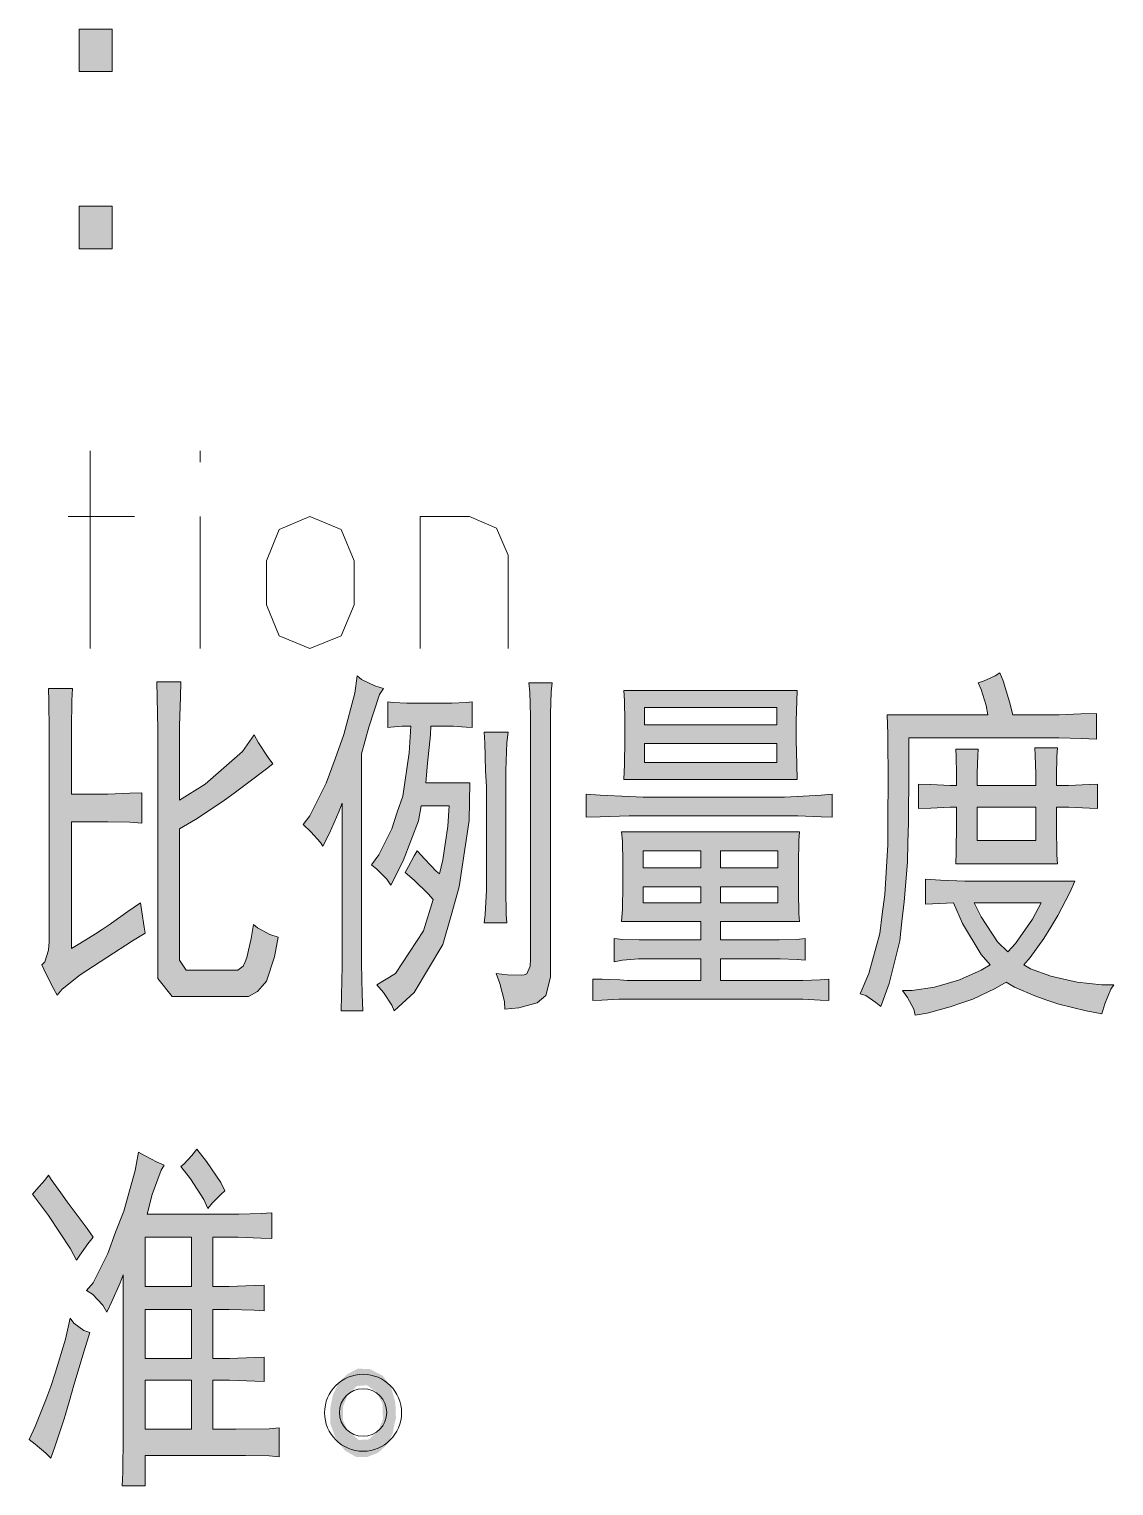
# Model space of a CAD drawing. Header units: millimetres. Extents: x 388 to 64525, y 87 to 607.
# Drawn here: x 64472.46 to 64480.92, y 473.74 to 485.1 of the extents above; entities that cross this region are included whole.
import ezdxf

# ---------------------------------------------------------------- set-up
doc = ezdxf.new("R2010")
doc.units = ezdxf.units.MM

msp = doc.modelspace()

# ---------------------------------------------------------------- hatches: boundary and pattern name
h = msp.add_hatch(color=0)
h.dxf.hatch_style = 2
h.paths.add_polyline_path([(64473.11, 484.772), (64472.852, 484.772), (64472.852, 485.102), (64473.11, 485.102)])
h = msp.add_hatch(color=0)
h.dxf.hatch_style = 2
h.paths.add_polyline_path([(64473.11, 483.389), (64472.852, 483.389), (64472.852, 483.723), (64473.11, 483.723)])
h = msp.add_hatch(color=0)
h.dxf.hatch_style = 2
h.paths.add_polyline_path([(64473.644, 480.014), (64473.641, 479.896), (64473.633, 479.67), (64473.633, 479.566), (64473.633, 479.09), (64473.834, 479.215), (64474.124, 479.47), (64474.217, 479.599), (64474.25, 479.538), (64474.325, 479.423), (64474.361, 479.373), (64474.311, 479.334), (64474.164, 479.222), (64474.071, 479.154), (64473.974, 479.083), (64473.759, 478.939), (64473.633, 478.868), (64473.633, 477.922), (64473.633, 477.843), (64473.687, 477.764), (64473.737, 477.764), (64474.056, 477.764), (64474.088, 477.764), (64474.131, 477.796), (64474.146, 477.829), (64474.16, 477.865), (64474.192, 478.011), (64474.21, 478.122), (64474.243, 478.094), (64474.339, 478.044), (64474.404, 478.022), (64474.375, 477.868), (64474.311, 477.678), (64474.278, 477.639), (64474.243, 477.599), (64474.171, 477.56), (64474.131, 477.56), (64473.687, 477.56), (64473.576, 477.56), (64473.465, 477.7), (64473.465, 477.843), (64473.465, 479.52), (64473.465, 479.645), (64473.461, 479.892), (64473.458, 480.014)])
h = msp.add_hatch(color=0)
h.dxf.hatch_style = 2
h.paths.add_polyline_path([(64475.224, 479.961), (64475.192, 479.914), (64475.11, 479.66), (64475.052, 479.452), (64475.052, 477.933), (64475.052, 477.818), (64475.059, 477.578), (64475.063, 477.449), (64474.895, 477.449), (64474.898, 477.567), (64474.902, 477.796), (64474.902, 477.908), (64474.902, 479.068), (64474.877, 479), (64474.802, 478.832), (64474.751, 478.732), (64474.733, 478.76), (64474.658, 478.843), (64474.597, 478.9), (64474.651, 478.968), (64474.776, 479.222), (64474.848, 479.412), (64474.916, 479.602), (64475.002, 479.925), (64475.02, 480.061), (64475.052, 480.032), (64475.156, 479.982)])
h = msp.add_hatch(color=0)
h.dxf.hatch_style = 2
h.paths.add_polyline_path([(64476.539, 480.004), (64476.532, 479.935), (64476.525, 479.763), (64476.525, 479.656), (64476.525, 477.829), (64476.525, 477.71), (64476.489, 477.567), (64476.457, 477.538), (64476.421, 477.51), (64476.278, 477.47), (64476.17, 477.46), (64476.167, 477.521), (64476.131, 477.66), (64476.102, 477.739), (64476.192, 477.728), (64476.299, 477.725), (64476.321, 477.728), (64476.342, 477.736), (64476.367, 477.796), (64476.371, 477.854), (64476.371, 479.645), (64476.371, 479.749), (64476.364, 479.932), (64476.357, 480.004)])
h = msp.add_hatch(color=0)
h.dxf.hatch_style = 2
h.paths.add_polyline_path([(64479.861, 480.004), (64479.907, 480.021), (64479.993, 480.061), (64480.029, 480.082), (64480.054, 480.021), (64480.104, 479.857), (64480.129, 479.756), (64480.445, 479.756), (64480.491, 479.756), (64480.66, 479.763), (64480.781, 479.767), (64480.781, 479.566), (64480.663, 479.57), (64480.488, 479.577), (64480.427, 479.577), (64479.32, 479.577), (64479.32, 479.323), (64479.316, 478.914), (64479.312, 478.76), (64479.309, 478.606), (64479.284, 478.298), (64479.266, 478.144), (64479.248, 477.994), (64479.166, 477.66), (64479.101, 477.481), (64479.062, 477.513), (64478.983, 477.567), (64478.94, 477.581), (64479.008, 477.739), (64479.094, 478.051), (64479.112, 478.201), (64479.133, 478.355), (64479.155, 478.742), (64479.155, 478.979), (64479.158, 479.215), (64479.155, 479.606), (64479.151, 479.756), (64479.936, 479.756), (64479.922, 479.828), (64479.882, 479.953)])
h = msp.add_hatch(color=0)
h.dxf.hatch_style = 2
h.paths.add_polyline_path([(64472.799, 479.961), (64472.795, 479.867), (64472.791, 479.649), (64472.791, 479.52), (64472.791, 479.136), (64472.992, 479.136), (64473.075, 479.136), (64473.246, 479.144), (64473.34, 479.147), (64473.34, 478.911), (64473.246, 478.918), (64473.075, 478.921), (64472.992, 478.921), (64472.791, 478.921), (64472.791, 477.933), (64472.856, 477.972), (64472.978, 478.047), (64473.032, 478.083), (64473.085, 478.119), (64473.232, 478.223), (64473.329, 478.291), (64473.34, 478.219), (64473.358, 478.101), (64473.365, 478.054), (64473.268, 477.994), (64473.067, 477.865), (64472.963, 477.796), (64472.86, 477.728), (64472.72, 477.617), (64472.68, 477.571), (64472.652, 477.621), (64472.591, 477.739), (64472.562, 477.807), (64472.584, 477.829), (64472.612, 477.922), (64472.619, 477.986), (64472.619, 479.498), (64472.619, 479.631), (64472.616, 479.864), (64472.612, 479.961)])
h = msp.add_hatch(color=0)
h.paths.add_polyline_path([(64478.449, 479.946), (64478.445, 479.864), (64478.442, 479.706), (64478.442, 479.631), (64478.442, 479.559), (64478.445, 479.369), (64478.449, 479.251), (64477.098, 479.251), (64477.102, 479.369), (64477.105, 479.559), (64477.105, 479.631), (64477.105, 479.706), (64477.102, 479.864), (64477.098, 479.946)])
h.paths.add_polyline_path([(64478.291, 479.384), (64478.291, 479.531), (64477.259, 479.531), (64477.259, 479.384)])
h.paths.add_polyline_path([(64478.291, 479.677), (64478.291, 479.814), (64477.259, 479.814), (64477.259, 479.677)])
h = msp.add_hatch(color=0)
h.dxf.hatch_style = 2
h.paths.add_polyline_path([(64475.697, 479.846), (64475.758, 479.846), (64475.869, 479.853), (64475.916, 479.857), (64475.916, 479.656), (64475.869, 479.66), (64475.769, 479.667), (64475.712, 479.667), (64475.593, 479.667), (64475.59, 479.599), (64475.568, 479.38), (64475.554, 479.226), (64475.898, 479.226), (64475.891, 478.932), (64475.815, 478.416), (64475.751, 478.191), (64475.686, 477.965), (64475.464, 477.592), (64475.307, 477.449), (64475.289, 477.492), (64475.224, 477.592), (64475.171, 477.65), (64475.317, 477.739), (64475.536, 478.072), (64475.611, 478.316), (64475.572, 478.359), (64475.464, 478.466), (64475.393, 478.527), (64475.418, 478.574), (64475.464, 478.656), (64475.486, 478.696), (64475.547, 478.631), (64475.636, 478.538), (64475.661, 478.517), (64475.686, 478.624), (64475.726, 478.889), (64475.737, 479.047), (64475.518, 479.047), (64475.497, 478.929), (64475.378, 478.617), (64475.282, 478.427), (64475.249, 478.474), (64475.171, 478.552), (64475.131, 478.585), (64475.188, 478.664), (64475.289, 478.868), (64475.332, 478.997), (64475.375, 479.122), (64475.425, 479.459), (64475.436, 479.667), (64475.371, 479.667), (64475.282, 479.66), (64475.257, 479.656), (64475.257, 479.857), (64475.3, 479.853), (64475.407, 479.846), (64475.475, 479.846)])
h = msp.add_hatch(color=0)
h.dxf.hatch_style = 2
h.paths.add_polyline_path([(64476.195, 479.62), (64476.185, 479.541), (64476.177, 479.323), (64476.177, 479.183), (64476.177, 478.527), (64476.177, 478.395), (64476.181, 478.198), (64476.185, 478.133), (64476.009, 478.133), (64476.016, 478.198), (64476.027, 478.388), (64476.027, 478.517), (64476.027, 479.194), (64476.02, 479.323), (64476.013, 479.538), (64476.009, 479.62)])
h = msp.add_hatch(color=0)
h.paths.add_polyline_path([(64479.692, 479.205), (64479.692, 479.294), (64479.689, 479.434), (64479.685, 479.488), (64479.861, 479.488), (64479.857, 479.441), (64479.853, 479.301), (64479.853, 479.205), (64480.309, 479.205), (64480.309, 479.294), (64480.305, 479.441), (64480.301, 479.498), (64480.477, 479.498), (64480.473, 479.43), (64480.47, 479.283), (64480.47, 479.205), (64480.563, 479.205), (64480.724, 479.212), (64480.789, 479.215), (64480.789, 479.025), (64480.728, 479.029), (64480.566, 479.036), (64480.47, 479.036), (64480.47, 478.882), (64480.473, 478.664), (64480.477, 478.595), (64479.685, 478.595), (64479.689, 478.685), (64479.692, 478.907), (64479.692, 479.036), (64479.642, 479.036), (64479.492, 479.029), (64479.395, 479.025), (64479.395, 479.215), (64479.492, 479.212), (64479.642, 479.205)])
h.paths.add_polyline_path([(64480.309, 478.775), (64480.309, 479.036), (64479.853, 479.036), (64479.853, 478.775)])
h = msp.add_hatch(color=0)
h.dxf.hatch_style = 2
h.paths.add_polyline_path([(64478.349, 479.115), (64478.449, 479.119), (64478.635, 479.129), (64478.721, 479.136), (64478.721, 478.957), (64478.635, 478.961), (64478.453, 478.968), (64478.356, 478.968), (64477.249, 478.968), (64477.138, 478.968), (64476.912, 478.961), (64476.804, 478.957), (64476.804, 479.136), (64476.912, 479.129), (64477.138, 479.119), (64477.249, 479.115)])
h = msp.add_hatch(color=0)
h.paths.add_polyline_path([(64478.467, 478.843), (64478.463, 478.775), (64478.46, 478.595), (64478.46, 478.484), (64478.46, 478.377), (64478.463, 478.208), (64478.467, 478.144), (64477.851, 478.144), (64477.851, 478.001), (64478.238, 478.001), (64478.309, 478.001), (64478.445, 478.004), (64478.51, 478.011), (64478.51, 477.843), (64478.449, 477.847), (64478.316, 477.854), (64478.238, 477.854), (64477.851, 477.854), (64477.851, 477.685), (64478.424, 477.685), (64478.492, 477.685), (64478.628, 477.689), (64478.696, 477.696), (64478.696, 477.528), (64478.628, 477.531), (64478.492, 477.538), (64478.424, 477.538), (64477.123, 477.538), (64477.059, 477.538), (64476.926, 477.531), (64476.855, 477.528), (64476.855, 477.696), (64476.93, 477.696), (64477.066, 477.689), (64477.123, 477.685), (64477.697, 477.685), (64477.697, 477.854), (64477.277, 477.854), (64477.213, 477.854), (64477.087, 477.843), (64477.023, 477.829), (64477.023, 478.011), (64477.091, 478.004), (64477.216, 478.001), (64477.277, 478.001), (64477.697, 478.001), (64477.697, 478.144), (64477.08, 478.144), (64477.087, 478.241), (64477.091, 478.427), (64477.091, 478.517), (64477.091, 478.606), (64477.087, 478.771), (64477.08, 478.843)])
h.paths.add_polyline_path([(64477.697, 478.563), (64477.697, 478.696), (64477.249, 478.696), (64477.249, 478.563)])
h.paths.add_polyline_path([(64478.298, 478.563), (64478.298, 478.696), (64477.851, 478.696), (64477.851, 478.563)])
h.paths.add_polyline_path([(64477.697, 478.291), (64477.697, 478.416), (64477.249, 478.416), (64477.249, 478.291)])
h.paths.add_polyline_path([(64478.298, 478.291), (64478.298, 478.416), (64477.851, 478.416), (64477.851, 478.291)])
h = msp.add_hatch(color=0)
h.paths.add_polyline_path([(64479.449, 478.474), (64479.567, 478.466), (64479.757, 478.459), (64479.828, 478.459), (64480.613, 478.459), (64480.574, 478.37), (64480.48, 478.191), (64480.427, 478.101), (64480.373, 478.011), (64480.266, 477.865), (64480.215, 477.807), (64480.269, 477.775), (64480.427, 477.718), (64480.527, 477.696), (64480.631, 477.671), (64480.824, 477.65), (64480.918, 477.65), (64480.893, 477.617), (64480.846, 477.503), (64480.824, 477.424), (64480.703, 477.449), (64480.488, 477.499), (64480.394, 477.531), (64480.301, 477.564), (64480.144, 477.632), (64480.079, 477.671), (64479.993, 477.621), (64479.818, 477.538), (64479.732, 477.51), (64479.642, 477.478), (64479.463, 477.431), (64479.37, 477.413), (64479.359, 477.46), (64479.309, 477.553), (64479.269, 477.607), (64479.345, 477.607), (64479.52, 477.632), (64479.617, 477.66), (64479.714, 477.689), (64479.882, 477.764), (64479.954, 477.807), (64479.882, 477.886), (64479.739, 478.13), (64479.667, 478.291), (64479.449, 478.28)])
h.paths.add_polyline_path([(64479.828, 478.291), (64479.882, 478.18), (64480.011, 477.986), (64480.09, 477.908), (64480.151, 477.972), (64480.283, 478.162), (64480.352, 478.291)])
h = msp.add_hatch(color=0)
h.dxf.hatch_style = 2
h.paths.add_polyline_path([(64473.77, 476.37), (64473.845, 476.274), (64473.956, 476.109), (64473.988, 476.044), (64473.96, 476.019), (64473.891, 475.951), (64473.856, 475.908), (64473.823, 475.976), (64473.719, 476.138), (64473.644, 476.234), (64473.669, 476.252), (64473.73, 476.32)])
h = msp.add_hatch(color=0)
h.paths.add_polyline_path([(64472.91, 475.267), (64472.96, 475.328), (64473.075, 475.557), (64473.135, 475.722), (64473.2, 475.887), (64473.289, 476.202), (64473.315, 476.345), (64473.361, 476.32), (64473.461, 476.267), (64473.515, 476.245), (64473.49, 476.206), (64473.422, 476.016), (64473.383, 475.862), (64473.999, 475.862), (64474.096, 475.862), (64474.271, 475.869), (64474.354, 475.872), (64474.354, 475.672), (64474.268, 475.675), (64474.092, 475.683), (64473.999, 475.683), (64473.895, 475.683), (64473.895, 475.299), (64474.02, 475.299), (64474.217, 475.306), (64474.293, 475.31), (64474.293, 475.109), (64474.217, 475.113), (64474.02, 475.12), (64473.895, 475.12), (64473.895, 474.737), (64474.024, 474.737), (64474.221, 474.744), (64474.293, 474.747), (64474.293, 474.557), (64474.221, 474.561), (64474.024, 474.568), (64473.895, 474.568), (64473.895, 474.185), (64474.074, 474.185), (64474.332, 474.188), (64474.411, 474.196), (64474.411, 473.97), (64474.332, 473.977), (64474.149, 473.981), (64474.049, 473.981), (64473.365, 473.981), (64473.365, 473.744), (64473.186, 473.744), (64473.193, 473.848), (64473.196, 474.135), (64473.196, 474.321), (64473.196, 475.389), (64473.171, 475.328), (64473.107, 475.181), (64473.067, 475.098), (64473.035, 475.152), (64472.956, 475.238)])
h.paths.add_polyline_path([(64473.727, 474.737), (64473.727, 475.12), (64473.365, 475.12), (64473.365, 474.737)])
h.paths.add_polyline_path([(64473.727, 475.299), (64473.727, 475.683), (64473.365, 475.683), (64473.365, 475.299)])
h.paths.add_polyline_path([(64473.727, 474.185), (64473.727, 474.568), (64473.365, 474.568), (64473.365, 474.185)])
h = msp.add_hatch(color=0)
h.dxf.hatch_style = 2
h.paths.add_polyline_path([(64472.612, 476.166), (64472.634, 476.134), (64472.709, 476.03), (64472.759, 475.958), (64472.813, 475.887), (64472.913, 475.751), (64472.96, 475.683), (64472.92, 475.632), (64472.856, 475.543), (64472.831, 475.503), (64472.784, 475.593), (64472.612, 475.851), (64472.487, 476.019), (64472.519, 476.055), (64472.584, 476.127)])
h = msp.add_hatch(color=0)
h.dxf.hatch_style = 2
h.paths.add_polyline_path([(64472.935, 474.941), (64472.892, 474.798), (64472.809, 474.529), (64472.774, 474.4), (64472.734, 474.267), (64472.662, 474.049), (64472.63, 473.959), (64472.591, 473.999), (64472.508, 474.07), (64472.462, 474.106), (64472.508, 474.206), (64472.591, 474.414), (64472.63, 474.518), (64472.666, 474.622), (64472.745, 474.887), (64472.781, 475.052), (64472.809, 475.012), (64472.888, 474.955)])
h = msp.add_hatch(color=0)
h.paths.add_polyline_path([(64475.3, 474.454), (64475.317, 474.393), (64475.321, 474.271), (64475.307, 474.213), (64475.296, 474.153), (64475.249, 474.063), (64475.214, 474.031), (64475.181, 474.002), (64475.099, 473.97), (64475.052, 473.97), (64475.009, 473.97), (64474.923, 474.02), (64474.884, 474.07), (64474.848, 474.124), (64474.809, 474.231), (64474.809, 474.292), (64474.809, 474.35), (64474.83, 474.454), (64474.852, 474.5), (64474.873, 474.547), (64474.938, 474.611), (64474.981, 474.636), (64475.027, 474.658), (64475.12, 474.654), (64475.167, 474.629), (64475.217, 474.604), (64475.282, 474.518)])
h.paths.add_polyline_path([(64475.145, 474.138), (64475.185, 474.174), (64475.221, 474.267), (64475.217, 474.325), (64475.217, 474.385), (64475.174, 474.471), (64475.135, 474.5), (64475.095, 474.529), (64475.016, 474.522), (64474.981, 474.489), (64474.945, 474.454), (64474.909, 474.364), (64474.909, 474.307), (64474.909, 474.253), (64474.952, 474.163), (64474.991, 474.135), (64475.031, 474.102), (64475.11, 474.106)])

# ---------------------------------------------------------------- linework, layer by layer
at = {"color": 0, "lineweight": 0}
for points in [[(64473.11, 484.772), (64472.852, 484.772), (64472.852, 485.102), (64473.11, 485.102)], [(64473.11, 483.389), (64472.852, 483.389), (64472.852, 483.723), (64473.11, 483.723)], [(64473.644, 480.014), (64473.641, 479.896), (64473.633, 479.67), (64473.633, 479.566), (64473.633, 479.09), (64473.834, 479.215), (64474.124, 479.47), (64474.217, 479.599), (64474.25, 479.538), (64474.325, 479.423), (64474.361, 479.373), (64474.311, 479.334), (64474.164, 479.222), (64474.071, 479.154), (64473.974, 479.083), (64473.759, 478.939), (64473.633, 478.868), (64473.633, 477.922), (64473.633, 477.843), (64473.687, 477.764), (64473.737, 477.764), (64474.056, 477.764), (64474.088, 477.764), (64474.131, 477.796), (64474.146, 477.829), (64474.16, 477.865), (64474.192, 478.011), (64474.21, 478.122), (64474.243, 478.094), (64474.339, 478.044), (64474.404, 478.022), (64474.375, 477.868), (64474.311, 477.678), (64474.278, 477.639), (64474.243, 477.599), (64474.171, 477.56), (64474.131, 477.56), (64473.687, 477.56), (64473.576, 477.56), (64473.465, 477.7), (64473.465, 477.843), (64473.465, 479.52), (64473.465, 479.645), (64473.461, 479.892), (64473.458, 480.014)], [(64475.224, 479.961), (64475.192, 479.914), (64475.11, 479.66), (64475.052, 479.452), (64475.052, 477.933), (64475.052, 477.818), (64475.059, 477.578), (64475.063, 477.449), (64474.895, 477.449), (64474.898, 477.567), (64474.902, 477.796), (64474.902, 477.908), (64474.902, 479.068), (64474.877, 479), (64474.802, 478.832), (64474.751, 478.732), (64474.733, 478.76), (64474.658, 478.843), (64474.597, 478.9), (64474.651, 478.968), (64474.776, 479.222), (64474.848, 479.412), (64474.916, 479.602), (64475.002, 479.925), (64475.02, 480.061), (64475.052, 480.032), (64475.156, 479.982)], [(64476.539, 480.004), (64476.532, 479.935), (64476.525, 479.763), (64476.525, 479.656), (64476.525, 477.829), (64476.525, 477.71), (64476.489, 477.567), (64476.457, 477.538), (64476.421, 477.51), (64476.278, 477.47), (64476.17, 477.46), (64476.167, 477.521), (64476.131, 477.66), (64476.102, 477.739), (64476.192, 477.728), (64476.299, 477.725), (64476.321, 477.728), (64476.342, 477.736), (64476.367, 477.796), (64476.371, 477.854), (64476.371, 479.645), (64476.371, 479.749), (64476.364, 479.932), (64476.357, 480.004)], [(64479.861, 480.004), (64479.907, 480.021), (64479.993, 480.061), (64480.029, 480.082), (64480.054, 480.021), (64480.104, 479.857), (64480.129, 479.756), (64480.445, 479.756), (64480.491, 479.756), (64480.66, 479.763), (64480.781, 479.767), (64480.781, 479.566), (64480.663, 479.57), (64480.488, 479.577), (64480.427, 479.577), (64479.32, 479.577), (64479.32, 479.323), (64479.316, 478.914), (64479.312, 478.76), (64479.309, 478.606), (64479.284, 478.298), (64479.266, 478.144), (64479.248, 477.994), (64479.166, 477.66), (64479.101, 477.481), (64479.062, 477.513), (64478.983, 477.567), (64478.94, 477.581), (64479.008, 477.739), (64479.094, 478.051), (64479.112, 478.201), (64479.133, 478.355), (64479.155, 478.742), (64479.155, 478.979), (64479.158, 479.215), (64479.155, 479.606), (64479.151, 479.756), (64479.936, 479.756), (64479.922, 479.828), (64479.882, 479.953)], [(64472.799, 479.961), (64472.795, 479.867), (64472.791, 479.649), (64472.791, 479.52), (64472.791, 479.136), (64472.992, 479.136), (64473.075, 479.136), (64473.246, 479.144), (64473.34, 479.147), (64473.34, 478.911), (64473.246, 478.918), (64473.075, 478.921), (64472.992, 478.921), (64472.791, 478.921), (64472.791, 477.933), (64472.856, 477.972), (64472.978, 478.047), (64473.032, 478.083), (64473.085, 478.119), (64473.232, 478.223), (64473.329, 478.291), (64473.34, 478.219), (64473.358, 478.101), (64473.365, 478.054), (64473.268, 477.994), (64473.067, 477.865), (64472.963, 477.796), (64472.86, 477.728), (64472.72, 477.617), (64472.68, 477.571), (64472.652, 477.621), (64472.591, 477.739), (64472.562, 477.807), (64472.584, 477.829), (64472.612, 477.922), (64472.619, 477.986), (64472.619, 479.498), (64472.619, 479.631), (64472.616, 479.864), (64472.612, 479.961)], [(64478.449, 479.946), (64478.445, 479.864), (64478.442, 479.706), (64478.442, 479.631), (64478.442, 479.559), (64478.445, 479.369), (64478.449, 479.251), (64477.098, 479.251), (64477.102, 479.369), (64477.105, 479.559), (64477.105, 479.631), (64477.105, 479.706), (64477.102, 479.864), (64477.098, 479.946)], [(64475.697, 479.846), (64475.758, 479.846), (64475.869, 479.853), (64475.916, 479.857), (64475.916, 479.656), (64475.869, 479.66), (64475.769, 479.667), (64475.712, 479.667), (64475.593, 479.667), (64475.59, 479.599), (64475.568, 479.38), (64475.554, 479.226), (64475.898, 479.226), (64475.891, 478.932), (64475.815, 478.416), (64475.751, 478.191), (64475.686, 477.965), (64475.464, 477.592), (64475.307, 477.449), (64475.289, 477.492), (64475.224, 477.592), (64475.171, 477.65), (64475.317, 477.739), (64475.536, 478.072), (64475.611, 478.316), (64475.572, 478.359), (64475.464, 478.466), (64475.393, 478.527), (64475.418, 478.574), (64475.464, 478.656), (64475.486, 478.696), (64475.547, 478.631), (64475.636, 478.538), (64475.661, 478.517), (64475.686, 478.624), (64475.726, 478.889), (64475.737, 479.047), (64475.518, 479.047), (64475.497, 478.929), (64475.378, 478.617), (64475.282, 478.427), (64475.249, 478.474), (64475.171, 478.552), (64475.131, 478.585), (64475.188, 478.664), (64475.289, 478.868), (64475.332, 478.997), (64475.375, 479.122), (64475.425, 479.459), (64475.436, 479.667), (64475.371, 479.667), (64475.282, 479.66), (64475.257, 479.656), (64475.257, 479.857), (64475.3, 479.853), (64475.407, 479.846), (64475.475, 479.846)], [(64478.291, 479.677), (64478.291, 479.814), (64477.259, 479.814), (64477.259, 479.677)], [(64476.195, 479.62), (64476.185, 479.541), (64476.177, 479.323), (64476.177, 479.183), (64476.177, 478.527), (64476.177, 478.395), (64476.181, 478.198), (64476.185, 478.133), (64476.009, 478.133), (64476.016, 478.198), (64476.027, 478.388), (64476.027, 478.517), (64476.027, 479.194), (64476.02, 479.323), (64476.013, 479.538), (64476.009, 479.62)], [(64478.291, 479.384), (64478.291, 479.531), (64477.259, 479.531), (64477.259, 479.384)], [(64479.692, 479.205), (64479.692, 479.294), (64479.689, 479.434), (64479.685, 479.488), (64479.861, 479.488), (64479.857, 479.441), (64479.853, 479.301), (64479.853, 479.205), (64480.309, 479.205), (64480.309, 479.294), (64480.305, 479.441), (64480.301, 479.498), (64480.477, 479.498), (64480.473, 479.43), (64480.47, 479.283), (64480.47, 479.205), (64480.563, 479.205), (64480.724, 479.212), (64480.789, 479.215), (64480.789, 479.025), (64480.728, 479.029), (64480.566, 479.036), (64480.47, 479.036), (64480.47, 478.882), (64480.473, 478.664), (64480.477, 478.595), (64479.685, 478.595), (64479.689, 478.685), (64479.692, 478.907), (64479.692, 479.036), (64479.642, 479.036), (64479.492, 479.029), (64479.395, 479.025), (64479.395, 479.215), (64479.492, 479.212), (64479.642, 479.205)], [(64478.349, 479.115), (64478.449, 479.119), (64478.635, 479.129), (64478.721, 479.136), (64478.721, 478.957), (64478.635, 478.961), (64478.453, 478.968), (64478.356, 478.968), (64477.249, 478.968), (64477.138, 478.968), (64476.912, 478.961), (64476.804, 478.957), (64476.804, 479.136), (64476.912, 479.129), (64477.138, 479.119), (64477.249, 479.115)], [(64480.309, 478.775), (64480.309, 479.036), (64479.853, 479.036), (64479.853, 478.775)], [(64478.467, 478.843), (64478.463, 478.775), (64478.46, 478.595), (64478.46, 478.484), (64478.46, 478.377), (64478.463, 478.208), (64478.467, 478.144), (64477.851, 478.144), (64477.851, 478.001), (64478.238, 478.001), (64478.309, 478.001), (64478.445, 478.004), (64478.51, 478.011), (64478.51, 477.843), (64478.449, 477.847), (64478.316, 477.854), (64478.238, 477.854), (64477.851, 477.854), (64477.851, 477.685), (64478.424, 477.685), (64478.492, 477.685), (64478.628, 477.689), (64478.696, 477.696), (64478.696, 477.528), (64478.628, 477.531), (64478.492, 477.538), (64478.424, 477.538), (64477.123, 477.538), (64477.059, 477.538), (64476.926, 477.531), (64476.855, 477.528), (64476.855, 477.696), (64476.93, 477.696), (64477.066, 477.689), (64477.123, 477.685), (64477.697, 477.685), (64477.697, 477.854), (64477.277, 477.854), (64477.213, 477.854), (64477.087, 477.843), (64477.023, 477.829), (64477.023, 478.011), (64477.091, 478.004), (64477.216, 478.001), (64477.277, 478.001), (64477.697, 478.001), (64477.697, 478.144), (64477.08, 478.144), (64477.087, 478.241), (64477.091, 478.427), (64477.091, 478.517), (64477.091, 478.606), (64477.087, 478.771), (64477.08, 478.843)], [(64477.697, 478.563), (64477.697, 478.696), (64477.249, 478.696), (64477.249, 478.563)], [(64478.298, 478.563), (64478.298, 478.696), (64477.851, 478.696), (64477.851, 478.563)], [(64477.697, 478.291), (64477.697, 478.416), (64477.249, 478.416), (64477.249, 478.291)], [(64478.298, 478.291), (64478.298, 478.416), (64477.851, 478.416), (64477.851, 478.291)], [(64479.449, 478.474), (64479.567, 478.466), (64479.757, 478.459), (64479.828, 478.459), (64480.613, 478.459), (64480.574, 478.37), (64480.48, 478.191), (64480.427, 478.101), (64480.373, 478.011), (64480.266, 477.865), (64480.215, 477.807), (64480.269, 477.775), (64480.427, 477.718), (64480.527, 477.696), (64480.631, 477.671), (64480.824, 477.65), (64480.918, 477.65), (64480.893, 477.617), (64480.846, 477.503), (64480.824, 477.424), (64480.703, 477.449), (64480.488, 477.499), (64480.394, 477.531), (64480.301, 477.564), (64480.144, 477.632), (64480.079, 477.671), (64479.993, 477.621), (64479.818, 477.538), (64479.732, 477.51), (64479.642, 477.478), (64479.463, 477.431), (64479.37, 477.413), (64479.359, 477.46), (64479.309, 477.553), (64479.269, 477.607), (64479.345, 477.607), (64479.52, 477.632), (64479.617, 477.66), (64479.714, 477.689), (64479.882, 477.764), (64479.954, 477.807), (64479.882, 477.886), (64479.739, 478.13), (64479.667, 478.291), (64479.449, 478.28)], [(64479.828, 478.291), (64479.882, 478.18), (64480.011, 477.986), (64480.09, 477.908), (64480.151, 477.972), (64480.283, 478.162), (64480.352, 478.291)], [(64473.77, 476.37), (64473.845, 476.274), (64473.956, 476.109), (64473.988, 476.044), (64473.96, 476.019), (64473.891, 475.951), (64473.856, 475.908), (64473.823, 475.976), (64473.719, 476.138), (64473.644, 476.234), (64473.669, 476.252), (64473.73, 476.32)], [(64472.91, 475.267), (64472.96, 475.328), (64473.075, 475.557), (64473.135, 475.722), (64473.2, 475.887), (64473.289, 476.202), (64473.315, 476.345), (64473.361, 476.32), (64473.461, 476.267), (64473.515, 476.245), (64473.49, 476.206), (64473.422, 476.016), (64473.383, 475.862), (64473.999, 475.862), (64474.096, 475.862), (64474.271, 475.869), (64474.354, 475.872), (64474.354, 475.672), (64474.268, 475.675), (64474.092, 475.683), (64473.999, 475.683), (64473.895, 475.683), (64473.895, 475.299), (64474.02, 475.299), (64474.217, 475.306), (64474.293, 475.31), (64474.293, 475.109), (64474.217, 475.113), (64474.02, 475.12), (64473.895, 475.12), (64473.895, 474.737), (64474.024, 474.737), (64474.221, 474.744), (64474.293, 474.747), (64474.293, 474.557), (64474.221, 474.561), (64474.024, 474.568), (64473.895, 474.568), (64473.895, 474.185), (64474.074, 474.185), (64474.332, 474.188), (64474.411, 474.196), (64474.411, 473.97), (64474.332, 473.977), (64474.149, 473.981), (64474.049, 473.981), (64473.365, 473.981), (64473.365, 473.744), (64473.186, 473.744), (64473.193, 473.848), (64473.196, 474.135), (64473.196, 474.321), (64473.196, 475.389), (64473.171, 475.328), (64473.107, 475.181), (64473.067, 475.098), (64473.035, 475.152), (64472.956, 475.238)], [(64472.612, 476.166), (64472.634, 476.134), (64472.709, 476.03), (64472.759, 475.958), (64472.813, 475.887), (64472.913, 475.751), (64472.96, 475.683), (64472.92, 475.632), (64472.856, 475.543), (64472.831, 475.503), (64472.784, 475.593), (64472.612, 475.851), (64472.487, 476.019), (64472.519, 476.055), (64472.584, 476.127)], [(64473.727, 475.299), (64473.727, 475.683), (64473.365, 475.683), (64473.365, 475.299)], [(64473.727, 474.737), (64473.727, 475.12), (64473.365, 475.12), (64473.365, 474.737)], [(64472.935, 474.941), (64472.892, 474.798), (64472.809, 474.529), (64472.774, 474.4), (64472.734, 474.267), (64472.662, 474.049), (64472.63, 473.959), (64472.591, 473.999), (64472.508, 474.07), (64472.462, 474.106), (64472.508, 474.206), (64472.591, 474.414), (64472.63, 474.518), (64472.666, 474.622), (64472.745, 474.887), (64472.781, 475.052), (64472.809, 475.012), (64472.888, 474.955)], [(64473.727, 474.185), (64473.727, 474.568), (64473.365, 474.568), (64473.365, 474.185)]]:
    msp.add_lwpolyline(points, close=True, dxfattribs=at)
for points in [[(64472.938, 480.272), (64472.938, 481.813)], [(64473.795, 481.727), (64473.795, 481.813)], [(64472.766, 481.301), (64473.282, 481.301)], [(64473.795, 480.272), (64473.795, 481.301)], [(64474.995, 480.957), (64474.895, 481.2), (64474.651, 481.301), (64474.411, 481.2), (64474.311, 480.957)], [(64475.511, 480.272), (64475.511, 481.301), (64475.894, 481.301)], [(64476.195, 481), (64476.106, 481.211), (64475.894, 481.301)], [(64474.311, 480.613), (64474.311, 480.957)], [(64474.995, 480.957), (64474.995, 480.613)], [(64476.195, 481), (64476.195, 480.272)], [(64474.311, 480.613), (64474.411, 480.373), (64474.651, 480.272), (64474.895, 480.373), (64474.995, 480.613)]]:
    msp.add_lwpolyline(points, dxfattribs=at)
for centre, radius in [((64475.065, 474.314), 0.3), ((64475.065, 474.316), 0.185)]:
    msp.add_circle(centre, radius, dxfattribs=at)

doc.saveas('drawing.dxf')
